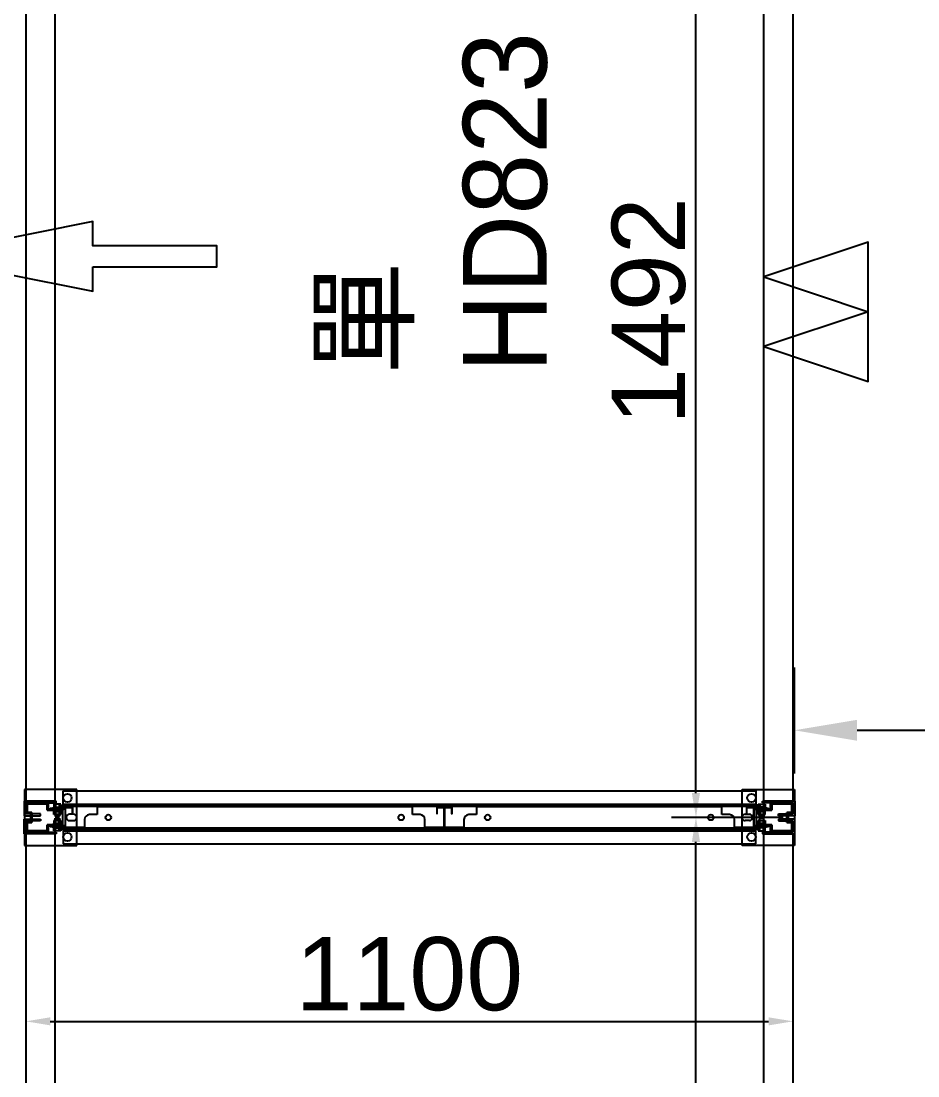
# Model space of a CAD drawing. Header units: millimetres. Extents: x 15382 to 37298, y 7351 to 31127.
# Drawn here: x 23911 to 25197, y 15981 to 17493 of the extents above; entities that cross this region are included whole.
import ezdxf

# ---------------------------------------------------------------- set-up
doc = ezdxf.new("R2010")
doc.units = ezdxf.units.MM
for name, color, linetype in [('111', 7, 'Continuous'), ('113', 3, 'Continuous'), ('114', 6, 'Continuous'), ('115', 30, 'Continuous'), ('116', 12, 'Continuous'), ('544-1', 40, 'Continuous'), ('M40', 3, 'Continuous'), ('M6', 7, 'Continuous'), ('動線', 6, 'Continuous'), ('文字', 7, 'Continuous'), ('标注', 7, 'Continuous'), ('標註', 252, 'Continuous')]:
    doc.layers.add(name, color=color, linetype=linetype)
doc.styles.get("Standard").update_dxf_attribs({"font": 'arial.ttf'})
doc.styles.add('新細明體', font='PMingLiU.ttf')
doc.dimstyles.new('ISO-25', dxfattribs={"dimtxt": 2.5, "dimasz": 2.5, "dimexe": 1.25, "dimexo": 0.625, "dimtad": 1, "dimtxsty": 'Standard', "dimcen": 2.5, "dimadec": 0, "dimazin": 0, "dimtfac": 1, "dimtmove": 0, "dimatfit": 3, "dimfxl": 1, "dimarcsym": 0})

# ---------------------------------------------------------------- blocks, each defined once
blk = doc.blocks.new('*D660')
at = {"layer": 'Defpoints', "color": 0, "transparency": 16777216}
for p in [(24878.4, 16351.4), (25010.5, 16351.4), (25010.5, 14859.4)]:
    blk.add_point(p, dxfattribs=at)
at = {"layer": '標註', "color": 0, "lineweight": -2, "transparency": 16777216}
for p, q in [((25003.5, 16351.4), (24843.4, 16351.4)), ((24878.4, 14894.4), (24878.4, 16316.4)), ((25003.5, 14859.4), (24843.4, 14859.4))]:
    blk.add_line(p, q, dxfattribs=at)
at = {"layer": '標註', "color": 0, "transparency": 16777216}
for points in [[(24872.5, 16316.4), (24884.2, 16316.4), (24878.4, 16351.4)], [(24872.5, 14894.4), (24884.2, 14894.4), (24878.4, 14859.4)]]:
    blk.add_solid(points, dxfattribs=at)
at = {"layer": '標註', "color": 0, "transparency": 16777216, "insert": (24810.8, 15585.5), "char_height": 105, "attachment_point": 5, "rotation": 90}
blk.add_mtext('1492', dxfattribs=at)
blk = doc.blocks.new('*D662')
at = {"layer": 'Defpoints', "color": 0, "transparency": 16777216}
for p in [(23917.5, 16293), (25017.5, 16293), (25017.5, 16059)]:
    blk.add_point(p, dxfattribs=at)
at = {"layer": '標註', "color": 0, "lineweight": -2, "transparency": 16777216}
for p, q in [((23917.5, 16286), (23917.5, 16024)), ((25017.5, 16286), (25017.5, 16024)), ((23952.5, 16059), (24982.5, 16059))]:
    blk.add_line(p, q, dxfattribs=at)
at = {"layer": '標註', "color": 0, "transparency": 16777216}
for points in [[(23952.5, 16064.8), (23952.5, 16053.2), (23917.5, 16059)], [(24982.5, 16064.8), (24982.5, 16053.2), (25017.5, 16059)]]:
    blk.add_solid(points, dxfattribs=at)
at = {"layer": '標註', "color": 0, "transparency": 16777216, "insert": (24467.5, 16126.6), "char_height": 105, "attachment_point": 5}
blk.add_mtext('1100', dxfattribs=at)
blk = doc.blocks.new('*D709')
at = {"layer": 'Defpoints', "color": 0, "transparency": 16777216}
for p in [(24878.4, 17843.4), (25010.5, 17843.4), (25010.5, 16351.4)]:
    blk.add_point(p, dxfattribs=at)
at = {"layer": '標註', "color": 0, "lineweight": -2, "transparency": 16777216}
for p, q in [((25003.5, 17843.4), (24843.4, 17843.4)), ((24878.4, 16386.4), (24878.4, 17808.4)), ((25003.5, 16351.4), (24843.4, 16351.4))]:
    blk.add_line(p, q, dxfattribs=at)
at = {"layer": '標註', "color": 0, "transparency": 16777216}
for points in [[(24872.5, 17808.4), (24884.2, 17808.4), (24878.4, 17843.4)], [(24872.5, 16386.4), (24884.2, 16386.4), (24878.4, 16351.4)]]:
    blk.add_solid(points, dxfattribs=at)
at = {"layer": '標註', "color": 0, "transparency": 16777216, "insert": (24810.8, 17077.5), "char_height": 105, "attachment_point": 5, "rotation": 90}
blk.add_mtext('1492', dxfattribs=at)

msp = doc.modelspace()

# ---------------------------------------------------------------- linework, layer by layer
at = {"layer": '111'}
for p, q in [((23970.527, 16368.998), (23970.527, 16367.398)), ((24964.527, 16368.998), (23970.527, 16368.998)), ((23970.527, 16333.798), (23970.527, 16368.998)), ((23970.527, 16368.998), (24964.527, 16368.998)), ((23970.527, 16367.398), (24964.527, 16367.398)), ((24964.527, 16367.398), (24964.527, 16368.998)), ((24964.527, 16368.998), (24964.527, 16333.798)), ((23975.527, 16351.398), (23975.527, 16351.398)), ((23986.027, 16355.898), (23980.027, 16355.898)), ((23990.527, 16351.398), (23990.527, 16351.398)), ((24944.527, 16351.398), (24944.527, 16351.398)), ((24949.027, 16355.898), (24955.027, 16355.898)), ((24959.527, 16351.398), (24959.527, 16351.398)), ((23980.027, 16346.898), (23986.027, 16346.898)), ((24955.027, 16346.898), (24949.027, 16346.898)), ((23970.527, 16333.798), (23970.527, 16335.398)), ((23970.527, 16335.398), (24964.527, 16335.398)), ((24964.527, 16333.798), (23970.527, 16333.798)), ((24964.527, 16333.798), (23970.527, 16333.798)), ((24964.527, 16335.398), (24964.527, 16333.798))]:
    msp.add_line(p, q, dxfattribs=at)
for centre, start, end in [((23980.027, 16351.398), 90, 180), ((23980.027, 16351.398), 180, 270), ((23986.027, 16351.398), 0, 90), ((23986.027, 16351.398), 270, 0), ((24949.027, 16351.398), 90, 180), ((24949.027, 16351.398), 180, 270), ((24955.027, 16351.398), 0, 90), ((24955.027, 16351.398), 270, 0)]:
    msp.add_arc(centre, 4.5, start, end, dxfattribs=at)
at = {"layer": '113'}
for p, q in [((23990.527, 16391.398), (23915.527, 16391.398)), ((23915.527, 16391.398), (23915.527, 16311.398)), ((23990.527, 16311.398), (23990.527, 16391.398)), ((24944.527, 16311.398), (24944.527, 16391.398)), ((24944.527, 16391.398), (25019.527, 16391.398)), ((25019.527, 16391.398), (25019.527, 16311.398)), ((23915.527, 16311.398), (23990.527, 16311.398)), ((25019.527, 16311.398), (24944.527, 16311.398))]:
    msp.add_line(p, q, dxfattribs=at)
at = {"layer": '113', "lineweight": -3}
for centre in [(23977.027, 16379.398), (24958.027, 16379.398), (23977.027, 16323.398), (24958.027, 16323.398)]:
    msp.add_circle(centre, 6, dxfattribs=at)
at = {"layer": '114'}
for points in [[(23959.527, 16374.898), (23959.527, 17819.898), (23917.527, 17819.898), (23917.527, 16374.898)], [(24975.527, 16374.898), (24975.527, 17819.898), (25017.527, 17819.898), (25017.527, 16374.898)], [(23959.527, 14882.898), (23959.527, 16327.898), (23917.527, 16327.898), (23917.527, 14882.898)], [(24975.527, 14882.898), (24975.527, 16327.898), (25017.527, 16327.898), (25017.527, 14882.898)]]:
    msp.add_lwpolyline(points, close=True, dxfattribs=at)
at = {"layer": '115'}
for p, q in [((23971.027, 16364.598), (23971.027, 16389.398)), ((23971.027, 16389.398), (24964.027, 16389.398)), ((24964.027, 16389.398), (24964.027, 16364.598)), ((23971.027, 16364.598), (23971.027, 16370.598)), ((23971.027, 16370.598), (24964.027, 16370.598)), ((24962.827, 16369.398), (23972.227, 16369.398)), ((23972.227, 16369.398), (23972.227, 16363.398)), ((24962.827, 16369.398), (23972.227, 16369.398)), ((23972.227, 16369.398), (23972.227, 16363.398)), ((24962.827, 16363.398), (24962.827, 16369.398)), ((24962.827, 16363.398), (24962.827, 16369.398)), ((24964.027, 16370.598), (24964.027, 16364.598)), ((23952.527, 16363.398), (23952.527, 16364.598)), ((23952.527, 16364.598), (23971.027, 16364.598)), ((23952.527, 16363.398), (23952.527, 16364.598)), ((23952.527, 16364.598), (23971.027, 16364.598)), ((23972.227, 16363.398), (23952.527, 16363.398)), ((23972.227, 16363.398), (23952.527, 16363.398)), ((24982.527, 16363.398), (24962.827, 16363.398)), ((24982.527, 16363.398), (24962.827, 16363.398)), ((24964.027, 16364.598), (24982.527, 16364.598)), ((24964.027, 16364.598), (24982.527, 16364.598)), ((24982.527, 16364.598), (24982.527, 16363.398)), ((24982.527, 16364.598), (24982.527, 16363.398)), ((23972.227, 16339.398), (23952.527, 16339.398)), ((23952.527, 16339.398), (23952.527, 16338.198)), ((23972.227, 16339.398), (23952.527, 16339.398)), ((23952.527, 16339.398), (23952.527, 16338.198)), ((23952.527, 16338.198), (23971.027, 16338.198)), ((23952.527, 16338.198), (23971.027, 16338.198)), ((23971.027, 16338.198), (23971.027, 16332.198)), ((23971.027, 16338.198), (23971.027, 16313.398)), ((23972.227, 16333.398), (23972.227, 16339.398)), ((23972.227, 16333.398), (23972.227, 16339.398)), ((24982.527, 16339.398), (24962.827, 16339.398)), ((24962.827, 16339.398), (24962.827, 16333.398)), ((24982.527, 16339.398), (24962.827, 16339.398)), ((24962.827, 16339.398), (24962.827, 16333.398)), ((24964.027, 16338.198), (24982.527, 16338.198)), ((24964.027, 16332.198), (24964.027, 16338.198)), ((24964.027, 16338.198), (24982.527, 16338.198)), ((24964.027, 16313.398), (24964.027, 16338.198)), ((24982.527, 16338.198), (24982.527, 16339.398)), ((24982.527, 16338.198), (24982.527, 16339.398)), ((23971.027, 16332.198), (24964.027, 16332.198)), ((24962.827, 16333.398), (23972.227, 16333.398)), ((24962.827, 16333.398), (23972.227, 16333.398)), ((23971.027, 16313.398), (24964.027, 16313.398))]:
    msp.add_line(p, q, dxfattribs=at)
at = {"layer": '115', "lineweight": -3}
for p, q in [((23959.027, 16364.598), (23966.027, 16364.598)), ((23959.027, 16363.398), (23959.027, 16364.598)), ((23966.027, 16363.398), (23959.027, 16363.398)), ((23962.527, 16364.598), (23966.027, 16364.598)), ((23962.527, 16363.398), (23962.527, 16364.598)), ((23966.027, 16363.398), (23962.527, 16363.398)), ((23966.027, 16364.598), (23966.027, 16363.398)), ((23966.027, 16364.598), (23966.027, 16363.398)), ((24976.027, 16364.598), (24969.027, 16364.598)), ((24969.027, 16364.598), (24969.027, 16363.398)), ((24972.527, 16364.598), (24969.027, 16364.598)), ((24969.027, 16364.598), (24969.027, 16363.398)), ((24969.027, 16363.398), (24976.027, 16363.398)), ((24969.027, 16363.398), (24972.527, 16363.398)), ((24972.527, 16363.398), (24972.527, 16364.598)), ((24976.027, 16363.398), (24976.027, 16364.598)), ((23966.027, 16339.398), (23959.027, 16339.398)), ((23959.027, 16339.398), (23959.027, 16338.198)), ((23959.027, 16338.198), (23966.027, 16338.198)), ((23966.027, 16339.398), (23962.527, 16339.398)), ((23962.527, 16339.398), (23962.527, 16338.198)), ((23962.527, 16338.198), (23966.027, 16338.198)), ((23966.027, 16338.198), (23966.027, 16339.398)), ((23966.027, 16338.198), (23966.027, 16339.398)), ((24969.027, 16338.198), (24969.027, 16339.398)), ((24969.027, 16339.398), (24976.027, 16339.398)), ((24969.027, 16338.198), (24969.027, 16339.398)), ((24969.027, 16339.398), (24972.527, 16339.398)), ((24976.027, 16338.198), (24969.027, 16338.198)), ((24972.527, 16338.198), (24969.027, 16338.198)), ((24972.527, 16339.398), (24972.527, 16338.198)), ((24976.027, 16339.398), (24976.027, 16338.198))]:
    msp.add_line(p, q, dxfattribs=at)
at = {"layer": '116'}
for p, q in [((23961.027, 16374.898), (23915.027, 16374.898)), ((23915.027, 16374.898), (23915.027, 16355.398)), ((23917.527, 16356.398), (23917.527, 16372.398)), ((23917.527, 16372.398), (23961.027, 16372.398)), ((23961.027, 16372.398), (23961.027, 16374.898)), ((24974.027, 16372.398), (24974.027, 16374.898)), ((24974.027, 16374.898), (25020.027, 16374.898)), ((25017.527, 16372.398), (24974.027, 16372.398)), ((24996.549, 16372.398), (24996.549, 16374.898)), ((25001.527, 16372.398), (25001.527, 16374.898)), ((25006.505, 16372.398), (25006.505, 16374.898)), ((25017.527, 16356.398), (25017.527, 16372.398)), ((25020.027, 16374.898), (25020.027, 16355.398)), ((23915.027, 16356.398), (23915.027, 16353.898)), ((23915.027, 16353.898), (23938.527, 16353.898)), ((23938.527, 16356.398), (23917.527, 16356.398)), ((23938.527, 16353.898), (23938.527, 16356.398)), ((24996.527, 16353.898), (24996.527, 16356.398)), ((24996.527, 16356.398), (25017.527, 16356.398)), ((25020.027, 16353.898), (24996.527, 16353.898)), ((25020.027, 16356.398), (25020.027, 16353.898)), ((23915.027, 16346.398), (23915.027, 16348.898)), ((23915.027, 16348.898), (23938.527, 16348.898)), ((23915.027, 16327.898), (23915.027, 16347.398)), ((23938.527, 16346.398), (23917.527, 16346.398)), ((23917.527, 16346.398), (23917.527, 16330.398)), ((23938.527, 16348.898), (23938.527, 16346.398)), ((25020.027, 16348.898), (24996.527, 16348.898)), ((24996.527, 16348.898), (24996.527, 16346.398)), ((24996.527, 16346.398), (25017.527, 16346.398)), ((25017.527, 16346.398), (25017.527, 16330.398)), ((25020.027, 16346.398), (25020.027, 16348.898)), ((25020.027, 16327.898), (25020.027, 16347.398)), ((23961.027, 16327.898), (23915.027, 16327.898)), ((23917.527, 16330.398), (23961.027, 16330.398)), ((23961.027, 16330.398), (23961.027, 16327.898)), ((25017.527, 16330.398), (24974.027, 16330.398)), ((24974.027, 16330.398), (24974.027, 16327.898)), ((24974.027, 16327.898), (25020.027, 16327.898))]:
    msp.add_line(p, q, dxfattribs=at)
at = {"layer": '116', "lineweight": -3}
for p, q in [((25006.505, 16374.898), (24996.549, 16374.898)), ((24996.549, 16374.898), (24996.549, 16372.398)), ((25001.527, 16374.898), (24996.549, 16374.898)), ((24996.549, 16374.898), (24996.549, 16372.398)), ((24996.549, 16372.398), (25006.505, 16372.398)), ((24996.549, 16372.398), (25001.527, 16372.398)), ((25001.527, 16372.398), (25001.527, 16374.898)), ((25006.505, 16372.398), (25006.505, 16374.898))]:
    msp.add_line(p, q, dxfattribs=at)
at = {"layer": '544-1'}
for p, q in [((23984.727, 16366.398), (23973.727, 16366.398)), ((23973.727, 16366.398), (23973.727, 16336.398)), ((23974.527, 16337.198), (23974.527, 16365.598)), ((23974.527, 16365.598), (23983.927, 16365.598)), ((23983.927, 16365.598), (23983.927, 16356.398)), ((23983.927, 16356.398), (23984.727, 16356.398)), ((23984.727, 16356.398), (23984.727, 16366.398)), ((24019.727, 16355.398), (24008.727, 16355.398)), ((24471.727, 16366.398), (24019.727, 16366.398)), ((24019.727, 16366.398), (24019.727, 16355.398)), ((24471.727, 16355.398), (24471.727, 16366.398)), ((24482.727, 16355.398), (24471.727, 16355.398)), ((24517.727, 16366.398), (24506.727, 16366.398)), ((24506.727, 16366.398), (24506.727, 16356.398)), ((24506.727, 16356.398), (24507.527, 16356.398)), ((24507.527, 16356.398), (24507.527, 16365.598)), ((24507.527, 16365.598), (24516.927, 16365.598)), ((24516.927, 16365.598), (24516.927, 16337.198)), ((24517.727, 16336.398), (24517.727, 16366.398)), ((24528.727, 16366.398), (24517.727, 16366.398)), ((24517.727, 16366.398), (24517.727, 16336.398)), ((24518.527, 16337.198), (24518.527, 16365.598)), ((24518.527, 16365.598), (24527.927, 16365.598)), ((24527.927, 16365.598), (24527.927, 16356.398)), ((24527.927, 16356.398), (24528.727, 16356.398)), ((24528.727, 16356.398), (24528.727, 16366.398)), ((24563.727, 16355.398), (24552.727, 16355.398)), ((24915.727, 16366.398), (24563.727, 16366.398)), ((24563.727, 16366.398), (24563.727, 16355.398)), ((24915.727, 16355.398), (24915.727, 16366.398)), ((24926.727, 16355.398), (24915.727, 16355.398)), ((24961.727, 16366.398), (24950.727, 16366.398)), ((24950.727, 16366.398), (24950.727, 16356.398)), ((24950.727, 16356.398), (24951.527, 16356.398)), ((24951.527, 16356.398), (24951.527, 16365.598)), ((24951.527, 16365.598), (24960.927, 16365.598)), ((24960.927, 16365.598), (24960.927, 16337.198)), ((24961.727, 16336.398), (24961.727, 16366.398)), ((23973.727, 16337.198), (23973.727, 16336.398)), ((23973.727, 16336.398), (24517.727, 16336.398)), ((23973.727, 16336.398), (23974.527, 16336.398)), ((24001.727, 16337.198), (23974.527, 16337.198)), ((24001.727, 16348.398), (24001.727, 16337.198)), ((24489.727, 16337.198), (24489.727, 16348.398)), ((24516.927, 16337.198), (24489.727, 16337.198)), ((24517.727, 16337.198), (24517.727, 16336.398)), ((24517.727, 16336.398), (24961.727, 16336.398)), ((24517.727, 16336.398), (24518.527, 16336.398)), ((24545.727, 16337.198), (24518.527, 16337.198)), ((24545.727, 16348.398), (24545.727, 16337.198)), ((24933.727, 16337.198), (24933.727, 16348.398)), ((24960.927, 16337.198), (24933.727, 16337.198))]:
    msp.add_line(p, q, dxfattribs=at)
for centre in [(24035.727, 16351.398), (24455.727, 16351.398), (24579.727, 16351.398), (24899.727, 16351.398)]:
    msp.add_circle(centre, 4, dxfattribs=at)
for centre, start, end in [((24008.727, 16348.398), 90, 180), ((24482.727, 16348.398), 0, 90), ((24552.727, 16348.398), 90, 180), ((24926.727, 16348.398), 0, 90)]:
    msp.add_arc(centre, 7, start, end, dxfattribs=at)
at = {"layer": 'M40'}
for p, q in [((23949.527, 16372.398), (23917.527, 16372.398)), ((23917.527, 16372.398), (23917.527, 16356.898)), ((23917.527, 16356.898), (23917.527, 16372.398)), ((23917.527, 16372.398), (23949.527, 16372.398)), ((23919.127, 16358.498), (23919.127, 16370.798)), ((23919.127, 16370.798), (23947.927, 16370.798)), ((23947.927, 16370.798), (23919.127, 16370.798)), ((23919.127, 16370.798), (23919.127, 16358.498)), ((23947.927, 16370.798), (23947.927, 16361.798)), ((23947.927, 16361.798), (23947.927, 16370.798)), ((23949.527, 16363.398), (23949.527, 16372.398)), ((23949.527, 16372.398), (23949.527, 16363.398)), ((24985.527, 16363.398), (24985.527, 16372.398)), ((24985.527, 16372.398), (25017.527, 16372.398)), ((25017.527, 16372.398), (24985.527, 16372.398)), ((24985.527, 16372.398), (24985.527, 16363.398)), ((25015.927, 16370.798), (24987.127, 16370.798)), ((24987.127, 16370.798), (24987.127, 16361.798)), ((24987.127, 16361.798), (24987.127, 16370.798)), ((24987.127, 16370.798), (25015.927, 16370.798)), ((24998.277, 16370.798), (24998.277, 16372.398)), ((25001.527, 16370.798), (25001.527, 16372.398)), ((25004.777, 16370.798), (25004.777, 16372.398)), ((25015.927, 16358.498), (25015.927, 16370.798)), ((25015.927, 16370.798), (25015.927, 16358.498)), ((25017.527, 16372.398), (25017.527, 16356.898)), ((25017.527, 16356.898), (25017.527, 16372.398)), ((23917.527, 16356.898), (23924.527, 16356.898)), ((23924.527, 16356.898), (23917.527, 16356.898)), ((23926.127, 16358.498), (23919.127, 16358.498)), ((23919.127, 16358.498), (23926.127, 16358.498)), ((23924.527, 16356.898), (23924.527, 16345.898)), ((23924.527, 16345.898), (23924.527, 16356.898)), ((23926.127, 16344.298), (23926.127, 16358.498)), ((23926.127, 16358.498), (23926.127, 16344.298)), ((23947.927, 16363.398), (23947.927, 16361.798)), ((23947.927, 16361.798), (23970.527, 16361.798)), ((23947.927, 16361.798), (23949.527, 16361.798)), ((23970.527, 16361.798), (23947.927, 16361.798)), ((23970.527, 16363.398), (23949.527, 16363.398)), ((23949.527, 16363.398), (23970.527, 16363.398)), ((23959.027, 16363.398), (23959.027, 16361.798)), ((23962.527, 16363.398), (23962.527, 16361.798)), ((23966.027, 16363.398), (23966.027, 16361.798)), ((23970.527, 16361.798), (23970.527, 16363.398)), ((23970.527, 16363.398), (23970.527, 16361.798)), ((24964.527, 16361.798), (24964.527, 16363.398)), ((24964.527, 16363.398), (24985.527, 16363.398)), ((24985.527, 16363.398), (24964.527, 16363.398)), ((24964.527, 16363.398), (24964.527, 16361.798)), ((24987.127, 16361.798), (24964.527, 16361.798)), ((24964.527, 16361.798), (24987.127, 16361.798)), ((24969.027, 16363.398), (24969.027, 16361.798)), ((24972.527, 16363.398), (24972.527, 16361.798)), ((24976.027, 16363.398), (24976.027, 16361.798)), ((24987.127, 16361.798), (24985.527, 16361.798)), ((24987.127, 16363.398), (24987.127, 16361.798)), ((25008.927, 16344.298), (25008.927, 16358.498)), ((25008.927, 16358.498), (25015.927, 16358.498)), ((25015.927, 16358.498), (25008.927, 16358.498)), ((25008.927, 16358.498), (25008.927, 16344.298)), ((25017.527, 16356.898), (25010.527, 16356.898)), ((25010.527, 16356.898), (25010.527, 16345.898)), ((25010.527, 16345.898), (25010.527, 16356.898)), ((25010.527, 16356.898), (25017.527, 16356.898)), ((23924.527, 16345.898), (23917.527, 16345.898)), ((23917.527, 16345.898), (23917.527, 16330.398)), ((23917.527, 16330.398), (23917.527, 16345.898)), ((23917.527, 16345.898), (23924.527, 16345.898)), ((23919.127, 16331.998), (23919.127, 16344.298)), ((23919.127, 16344.298), (23926.127, 16344.298)), ((23926.127, 16344.298), (23919.127, 16344.298)), ((23919.127, 16344.298), (23919.127, 16331.998)), ((23970.527, 16340.998), (23947.927, 16340.998)), ((23947.927, 16340.998), (23947.927, 16331.998)), ((23947.927, 16339.398), (23947.927, 16340.998)), ((23947.927, 16340.998), (23970.527, 16340.998)), ((23947.927, 16331.998), (23947.927, 16340.998)), ((23947.927, 16340.998), (23949.527, 16340.998)), ((23949.527, 16330.398), (23949.527, 16339.398)), ((23949.527, 16339.398), (23970.527, 16339.398)), ((23970.527, 16339.398), (23949.527, 16339.398)), ((23949.527, 16339.398), (23949.527, 16330.398)), ((23959.027, 16340.998), (23959.027, 16339.398)), ((23962.527, 16340.998), (23962.527, 16339.398)), ((23966.027, 16340.998), (23966.027, 16339.398)), ((23970.527, 16339.398), (23970.527, 16340.998)), ((23970.527, 16340.998), (23970.527, 16339.398)), ((24964.527, 16339.398), (24964.527, 16340.998)), ((24964.527, 16340.998), (24987.127, 16340.998)), ((24987.127, 16340.998), (24964.527, 16340.998)), ((24964.527, 16340.998), (24964.527, 16339.398)), ((24985.527, 16339.398), (24964.527, 16339.398)), ((24964.527, 16339.398), (24985.527, 16339.398)), ((24969.027, 16340.998), (24969.027, 16339.398)), ((24972.527, 16340.998), (24972.527, 16339.398)), ((24976.027, 16340.998), (24976.027, 16339.398)), ((24987.127, 16340.998), (24985.527, 16340.998)), ((24985.527, 16330.398), (24985.527, 16339.398)), ((24985.527, 16339.398), (24985.527, 16330.398)), ((24987.127, 16340.998), (24987.127, 16331.998)), ((24987.127, 16339.398), (24987.127, 16340.998)), ((24987.127, 16331.998), (24987.127, 16340.998)), ((25010.527, 16345.898), (25008.927, 16345.898)), ((25015.927, 16344.298), (25008.927, 16344.298)), ((25008.927, 16344.298), (25015.927, 16344.298)), ((25010.527, 16345.898), (25017.527, 16345.898)), ((25017.527, 16345.898), (25010.527, 16345.898)), ((25015.927, 16331.998), (25015.927, 16344.298)), ((25015.927, 16344.298), (25015.927, 16331.998)), ((25017.527, 16345.898), (25017.527, 16330.398)), ((25017.527, 16330.398), (25017.527, 16345.898)), ((23917.527, 16330.398), (23949.527, 16330.398)), ((23949.527, 16330.398), (23917.527, 16330.398)), ((23947.927, 16331.998), (23919.127, 16331.998)), ((23919.127, 16331.998), (23947.927, 16331.998)), ((25017.527, 16330.398), (24985.527, 16330.398)), ((24985.527, 16330.398), (25017.527, 16330.398)), ((24987.127, 16331.998), (25015.927, 16331.998)), ((25015.927, 16331.998), (24987.127, 16331.998))]:
    msp.add_line(p, q, dxfattribs=at)
at = {"layer": 'M40', "lineweight": -3}
for p, q in [((25004.777, 16372.398), (24998.277, 16372.398)), ((24998.277, 16372.398), (24998.277, 16370.798)), ((25001.527, 16372.398), (24998.277, 16372.398)), ((24998.277, 16372.398), (24998.277, 16370.798)), ((24998.277, 16370.798), (25004.777, 16370.798)), ((24998.277, 16370.798), (25001.527, 16370.798)), ((25001.527, 16370.798), (25001.527, 16372.398)), ((25004.777, 16370.798), (25004.777, 16372.398)), ((23959.027, 16363.398), (23966.027, 16363.398)), ((23959.027, 16361.798), (23959.027, 16363.398)), ((23966.027, 16361.798), (23959.027, 16361.798)), ((23962.527, 16363.398), (23966.027, 16363.398)), ((23962.527, 16361.798), (23962.527, 16363.398)), ((23966.027, 16361.798), (23962.527, 16361.798)), ((23966.027, 16363.398), (23966.027, 16361.798)), ((23966.027, 16363.398), (23966.027, 16361.798)), ((24976.027, 16363.398), (24969.027, 16363.398)), ((24969.027, 16363.398), (24969.027, 16361.798)), ((24972.527, 16363.398), (24969.027, 16363.398)), ((24969.027, 16363.398), (24969.027, 16361.798)), ((24969.027, 16361.798), (24976.027, 16361.798)), ((24969.027, 16361.798), (24972.527, 16361.798)), ((24972.527, 16361.798), (24972.527, 16363.398)), ((24976.027, 16361.798), (24976.027, 16363.398)), ((25008.927, 16345.898), (25008.927, 16356.898)), ((25008.927, 16356.898), (25010.527, 16356.898)), ((25008.927, 16351.398), (25008.927, 16345.898)), ((25010.527, 16351.398), (25008.927, 16351.398)), ((25010.527, 16356.898), (25010.527, 16345.898)), ((25010.527, 16345.898), (25010.527, 16351.398)), ((23966.027, 16340.998), (23959.027, 16340.998)), ((23959.027, 16340.998), (23959.027, 16339.398)), ((23959.027, 16339.398), (23966.027, 16339.398)), ((23966.027, 16340.998), (23962.527, 16340.998)), ((23962.527, 16340.998), (23962.527, 16339.398)), ((23962.527, 16339.398), (23966.027, 16339.398)), ((23966.027, 16339.398), (23966.027, 16340.998)), ((23966.027, 16339.398), (23966.027, 16340.998)), ((24969.027, 16339.398), (24969.027, 16340.998)), ((24969.027, 16340.998), (24976.027, 16340.998)), ((24969.027, 16339.398), (24969.027, 16340.998)), ((24969.027, 16340.998), (24972.527, 16340.998)), ((24976.027, 16339.398), (24969.027, 16339.398)), ((24972.527, 16339.398), (24969.027, 16339.398)), ((24972.527, 16340.998), (24972.527, 16339.398)), ((24976.027, 16340.998), (24976.027, 16339.398)), ((25010.527, 16345.898), (25008.927, 16345.898)), ((25008.927, 16345.898), (25010.527, 16345.898))]:
    msp.add_line(p, q, dxfattribs=at)
at = {"layer": 'M6'}
for p, q in [((23967.527, 16370.598), (23957.527, 16370.598)), ((23957.527, 16370.598), (23957.527, 16366.298)), ((23967.527, 16370.598), (23957.527, 16370.598)), ((23957.527, 16370.598), (23957.527, 16366.298)), ((23960.027, 16370.598), (23960.027, 16366.298)), ((23965.027, 16370.598), (23965.027, 16366.298)), ((23967.527, 16366.298), (23967.527, 16370.598)), ((23967.527, 16366.298), (23967.527, 16370.598)), ((24967.527, 16366.298), (24967.527, 16370.598)), ((24967.527, 16370.598), (24977.527, 16370.598)), ((24967.527, 16366.298), (24967.527, 16370.598)), ((24967.527, 16370.598), (24977.527, 16370.598)), ((24970.027, 16370.598), (24970.027, 16366.298)), ((24975.027, 16370.598), (24975.027, 16366.298)), ((24977.527, 16370.598), (24977.527, 16366.298)), ((24977.527, 16370.598), (24977.527, 16366.298)), ((23957.527, 16366.298), (23955.527, 16364.798)), ((23955.527, 16364.798), (23955.527, 16364.598)), ((23955.527, 16364.598), (23959.527, 16364.598)), ((23956.527, 16361.598), (23956.527, 16361.798)), ((23956.527, 16361.798), (23968.527, 16361.798)), ((23957.527, 16360.098), (23956.527, 16361.598)), ((23957.527, 16366.298), (23967.527, 16366.298)), ((23957.527, 16355.798), (23957.527, 16360.098)), ((23957.527, 16360.098), (23967.527, 16360.098)), ((23957.527, 16355.798), (23957.527, 16360.098)), ((23957.527, 16355.798), (23957.527, 16360.098)), ((23957.527, 16360.098), (23965.027, 16360.098)), ((23967.527, 16355.798), (23957.527, 16355.798)), ((23967.527, 16355.798), (23957.527, 16355.798)), ((23965.027, 16355.798), (23957.527, 16355.798)), ((23959.527, 16364.598), (23959.527, 16352.598)), ((23959.527, 16352.598), (23965.527, 16352.598)), ((23967.527, 16360.098), (23960.027, 16360.098)), ((23960.027, 16360.098), (23960.027, 16355.798)), ((23960.027, 16355.798), (23967.527, 16355.798)), ((23965.027, 16360.098), (23965.027, 16355.798)), ((23965.527, 16352.598), (23965.527, 16364.598)), ((23965.527, 16364.598), (23969.527, 16364.598)), ((23969.527, 16364.798), (23967.527, 16366.298)), ((23968.527, 16361.598), (23967.527, 16360.098)), ((23967.527, 16360.098), (23967.527, 16355.798)), ((23967.527, 16360.098), (23967.527, 16355.798)), ((23967.527, 16355.798), (23967.527, 16360.098)), ((23968.527, 16361.798), (23968.527, 16361.598)), ((23969.527, 16364.598), (23969.527, 16364.798)), ((24965.527, 16364.798), (24967.527, 16366.298)), ((24965.527, 16364.598), (24965.527, 16364.798)), ((24969.527, 16364.598), (24965.527, 16364.598)), ((24978.527, 16361.798), (24966.527, 16361.798)), ((24966.527, 16361.798), (24966.527, 16361.598)), ((24966.527, 16361.598), (24967.527, 16360.098)), ((24977.527, 16366.298), (24967.527, 16366.298)), ((24967.527, 16360.098), (24967.527, 16355.798)), ((24977.527, 16360.098), (24967.527, 16360.098)), ((24967.527, 16360.098), (24967.527, 16355.798)), ((24967.527, 16355.798), (24967.527, 16360.098)), ((24967.527, 16360.098), (24975.027, 16360.098)), ((24967.527, 16355.798), (24977.527, 16355.798)), ((24967.527, 16355.798), (24977.527, 16355.798)), ((24975.027, 16355.798), (24967.527, 16355.798)), ((24969.527, 16352.598), (24969.527, 16364.598)), ((24975.527, 16352.598), (24969.527, 16352.598)), ((24977.527, 16360.098), (24970.027, 16360.098)), ((24970.027, 16360.098), (24970.027, 16355.798)), ((24970.027, 16355.798), (24977.527, 16355.798)), ((24975.027, 16360.098), (24975.027, 16355.798)), ((24975.527, 16364.598), (24975.527, 16352.598)), ((24979.527, 16364.598), (24975.527, 16364.598)), ((24977.527, 16366.298), (24979.527, 16364.798)), ((24977.527, 16360.098), (24978.527, 16361.598)), ((24977.527, 16355.798), (24977.527, 16360.098)), ((24977.527, 16355.798), (24977.527, 16360.098)), ((24977.527, 16355.798), (24977.527, 16360.098)), ((24978.527, 16361.598), (24978.527, 16361.798)), ((24979.527, 16364.798), (24979.527, 16364.598)), ((23955.527, 16337.998), (23955.527, 16338.198)), ((23955.527, 16338.198), (23959.527, 16338.198)), ((23957.527, 16336.498), (23955.527, 16337.998)), ((23957.527, 16342.698), (23956.527, 16341.198)), ((23956.527, 16341.198), (23956.527, 16340.998)), ((23956.527, 16340.998), (23968.527, 16340.998)), ((23967.527, 16346.998), (23957.527, 16346.998)), ((23957.527, 16346.998), (23957.527, 16342.698)), ((23967.527, 16346.998), (23957.527, 16346.998)), ((23957.527, 16346.998), (23957.527, 16342.698)), ((23957.527, 16346.998), (23957.527, 16342.698)), ((23965.027, 16346.998), (23957.527, 16346.998)), ((23957.527, 16342.698), (23967.527, 16342.698)), ((23957.527, 16342.698), (23965.027, 16342.698)), ((23957.527, 16332.198), (23957.527, 16336.498)), ((23957.527, 16336.498), (23967.527, 16336.498)), ((23957.527, 16332.198), (23957.527, 16336.498)), ((23959.527, 16338.198), (23959.527, 16350.198)), ((23959.527, 16350.198), (23965.527, 16350.198)), ((23960.027, 16342.698), (23960.027, 16346.998)), ((23960.027, 16346.998), (23967.527, 16346.998)), ((23967.527, 16342.698), (23960.027, 16342.698)), ((23960.027, 16332.198), (23960.027, 16336.498)), ((23965.027, 16342.698), (23965.027, 16346.998)), ((23965.027, 16332.198), (23965.027, 16336.498)), ((23965.527, 16350.198), (23965.527, 16338.198)), ((23965.527, 16338.198), (23969.527, 16338.198)), ((23967.527, 16342.698), (23967.527, 16346.998)), ((23967.527, 16342.698), (23967.527, 16346.998)), ((23967.527, 16346.998), (23967.527, 16342.698)), ((23968.527, 16341.198), (23967.527, 16342.698)), ((23969.527, 16337.998), (23967.527, 16336.498)), ((23967.527, 16336.498), (23967.527, 16332.198)), ((23967.527, 16336.498), (23967.527, 16332.198)), ((23968.527, 16340.998), (23968.527, 16341.198)), ((23969.527, 16338.198), (23969.527, 16337.998)), ((24969.527, 16338.198), (24965.527, 16338.198)), ((24965.527, 16338.198), (24965.527, 16337.998)), ((24965.527, 16337.998), (24967.527, 16336.498)), ((24966.527, 16341.198), (24967.527, 16342.698)), ((24966.527, 16340.998), (24966.527, 16341.198)), ((24978.527, 16340.998), (24966.527, 16340.998)), ((24967.527, 16342.698), (24967.527, 16346.998)), ((24967.527, 16346.998), (24977.527, 16346.998)), ((24967.527, 16342.698), (24967.527, 16346.998)), ((24967.527, 16346.998), (24977.527, 16346.998)), ((24967.527, 16346.998), (24967.527, 16342.698)), ((24975.027, 16346.998), (24967.527, 16346.998)), ((24977.527, 16342.698), (24967.527, 16342.698)), ((24967.527, 16342.698), (24975.027, 16342.698)), ((24967.527, 16336.498), (24967.527, 16332.198)), ((24977.527, 16336.498), (24967.527, 16336.498)), ((24967.527, 16336.498), (24967.527, 16332.198)), ((24975.527, 16350.198), (24969.527, 16350.198)), ((24969.527, 16350.198), (24969.527, 16338.198)), ((24970.027, 16342.698), (24970.027, 16346.998)), ((24970.027, 16346.998), (24977.527, 16346.998)), ((24977.527, 16342.698), (24970.027, 16342.698)), ((24970.027, 16332.198), (24970.027, 16336.498)), ((24975.027, 16342.698), (24975.027, 16346.998)), ((24975.027, 16332.198), (24975.027, 16336.498)), ((24975.527, 16338.198), (24975.527, 16350.198)), ((24979.527, 16338.198), (24975.527, 16338.198)), ((24977.527, 16346.998), (24977.527, 16342.698)), ((24977.527, 16346.998), (24977.527, 16342.698)), ((24977.527, 16346.998), (24977.527, 16342.698)), ((24977.527, 16342.698), (24978.527, 16341.198)), ((24977.527, 16336.498), (24979.527, 16337.998)), ((24977.527, 16332.198), (24977.527, 16336.498)), ((24977.527, 16332.198), (24977.527, 16336.498)), ((24978.527, 16341.198), (24978.527, 16340.998)), ((24979.527, 16337.998), (24979.527, 16338.198)), ((23967.527, 16332.198), (23957.527, 16332.198)), ((23967.527, 16332.198), (23957.527, 16332.198)), ((24967.527, 16332.198), (24977.527, 16332.198)), ((24967.527, 16332.198), (24977.527, 16332.198))]:
    msp.add_line(p, q, dxfattribs=at)
at = {"layer": '動線', "lineweight": -3}
for points in [[(24013.652, 17140.943), (24191.289, 17140.943), (24191.289, 17170.943), (24013.652, 17170.943), (24013.652, 17205.943), (23763.652, 17155.943), (24013.652, 17105.943), (24013.652, 17140.943)], [(24975.527, 17126.506), (25125.527, 17076.506), (25125.527, 17176.506), (24975.527, 17126.506)], [(24975.527, 17026.506), (25125.527, 16976.506), (25125.527, 17076.506), (24975.527, 17026.506)]]:
    msp.add_lwpolyline(points, dxfattribs=at)
at = {"layer": '标注'}
for p, q in [((25019.527, 16414.184), (25019.527, 16566.419)), ((25109.527, 16476.419), (26135.317, 16476.419))]:
    msp.add_line(p, q, dxfattribs=at)
msp.add_solid([(25109.527, 16491.419), (25109.527, 16461.419), (25019.527, 16476.419)], dxfattribs=at)

# ---------------------------------------------------------------- texts
at = {"layer": '文字', "color": 7, "style": '新細明體'}
msp.add_text('HD823', height=120, rotation=90, dxfattribs=at).set_placement((24664.33, 16989.014))
at = {"layer": '文字', "color": 8, "style": '新細明體'}
msp.add_text('單', height=120, rotation=90, dxfattribs=at).set_placement((24461.364, 16985.7))

# ---------------------------------------------------------------- dimensions: what is measured, and where the dimension line sits
at = {"layer": '標註', "color": 8}
for base, p1, p2, picture, middle in [((24878.372, 17843.398), (25010.527, 16351.398), (25010.527, 17843.398), '*D709', (24878.372, 17077.463)), ((24878.372, 16351.398), (25010.527, 14859.398), (25010.527, 16351.398), '*D660', (24878.372, 15585.463))]:
    dim = msp.add_linear_dim(base=base, p1=p1, p2=p2, angle=90, dimstyle='ISO-25', override={"dimscale": 70, "dimtxt": 1.5, "dimasz": 0.5, "dimexe": 0.5, "dimexo": 0.1, "dimgap": 0.2}, dxfattribs=at)
    dim.commit()
    dim.dimension.update_dxf_attribs({"geometry": picture, "text_midpoint": middle, "dimtype": 160})
dim = msp.add_linear_dim(base=(25017.527, 16058.998), p1=(23917.527, 16292.991), p2=(25017.527, 16292.991), dimstyle='ISO-25', override={"dimscale": 70, "dimtxt": 1.5, "dimasz": 0.5, "dimexe": 0.5, "dimexo": 0.1, "dimgap": 0.2}, dxfattribs=at)
dim.commit()
dim.dimension.update_dxf_attribs({"geometry": '*D662', "text_midpoint": (24467.527, 16058.998), "dimtype": 160})

doc.saveas('drawing.dxf')
